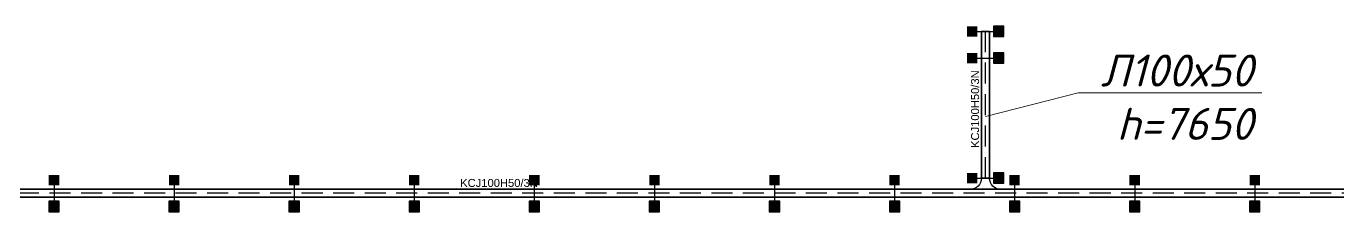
# Model space of a CAD drawing. Extents: x 221643 to 289394, y 86804 to 109436.
# Drawn here: x 248958 to 250597, y 105101 to 105333 of the extents above; entities that cross this region are included whole.
import ezdxf
from ezdxf import colors
from ezdxf.entities.mleader import LeaderData, LeaderLine
from ezdxf.math import Vec2, Vec3

# ---------------------------------------------------------------- set-up
doc = ezdxf.new("R2010")
doc.units = 0
doc.linetypes.add('DASHED2', pattern=[0.375, 0.25, -0.125])
doc.layers.add('BAKS_opis', color=7, linetype='Continuous')
doc.layers.add('E_Лотки', color=5, linetype='Continuous', lineweight=30)
doc.layers.add('E_Позначення', color=7, linetype='Continuous', lineweight=15)
doc.layers.add('E_Лотки_опори_опуски', color=2, linetype='Continuous', plot=False)
doc.styles.add('ROMANS', font='ROMANS')
doc.styles.get("Standard").update_dxf_attribs({"font": 'arial.ttf'})
doc.styles.add('ГОСТ 2.304', font='isocpeui.ttf')

# ---------------------------------------------------------------- blocks, each defined once
blk = doc.blocks.new('BAKS_1667')
at = {"layer": 'BAKS_opis', "linetype": 'DASHED2', "ltscale": 105}
blk.add_line((0, 0), (-2777.2, 0), dxfattribs=at)
at = {"layer": 'E_Лотки'}
for points in [[(0, 5), (-2777.2, 5), (-2777.2, -5), (0, -5)], [(0, 5), (-2777.2, 5), (-2777.2, 5), (0, 5)], [(0, -5), (-2777.2, -5), (-2777.2, 5), (0, 5)], [(0, -5), (-2777.2, -5), (-2777.2, -5), (0, -5)]]:
    blk.add_3dface(points, dxfattribs=at)
at = {"flags": 1}
for tag, p in [('TYP', (-2786.7, 0)), ('ATT_1', (-2786.7, 0)), ('ATT_2', (-2786.7, 0)), ('ATT_3', (-2786.7, 0)), ('ATT_4', (-2786.7, 0)), ('ATT_5', (-2786.7, 0)), ('AN', (-2786.7, 0)), ('NAME', (-2786.7, 0)), ('P1X', (-2786.7, 0)), ('P2X', (-2786.7, 0)), ('P1Y', (-2786.7, 0)), ('P2Y', (-2786.7, 0)), ('LENGTH', (9.5, 0)), ('ID', (9.5, -5))]:
    blk.add_attdef(tag, p, '', height=2.5, dxfattribs=at)
at = {"layer": 'BAKS_opis'}
blk.add_attdef('SYMBOL', (-1442.6, 8), '', height=10, rotation=0, dxfattribs=at)
blk = doc.blocks.new('A$C4863500E')
at = {"linetype": 'Continuous'}
for p, q in [((380, 140), (0, 140)), ((240, 0), (140, 0))]:
    blk.add_line(p, q, dxfattribs=at)
for centre, start, end in [((0, 0), 0, 90), ((380, 0), 90, 180)]:
    blk.add_arc(centre, 140, start, end, dxfattribs=at)
blk = doc.blocks.new('TKD___100')
at = {"xscale": 0.1, "yscale": 0.1, "zscale": 0.1}
blk.add_blockref('A$C4863500E', (-19, -14), dxfattribs=at)
at = {"style": 'ROMANS', "flags": 9}
for tag, p in [('SYMBOL', (4.9, 15)), ('ID', (4.9, 14.7)), ('NAME', (4.9, 14.4)), ('TYP', (4.9, 14)), ('LENGTH', (4.9, 13.7)), ('ATT_1', (4.9, 13.4)), ('ATT_2', (4.9, 13)), ('ATT_3', (4.9, 12.7)), ('ATT_4', (4.9, 12.3)), ('ATT_5', (4.9, 11.9)), ('LUSTRO', (4.9, 11.6)), ('P1', (4.9, 11.2)), ('P2', (4.9, 10.9)), ('AN', (4.9, 10.6))]:
    blk.add_attdef(tag, p, '', height=0.3, dxfattribs=at)
blk = doc.blocks.new('BAKS_1669')
at = {"layer": 'BAKS_opis', "linetype": 'DASHED2', "ltscale": 105}
blk.add_line((0, 0), (0, 183.3), dxfattribs=at)
at = {"layer": 'E_Лотки'}
for points in [[(5, 0), (5, 183.3), (-5, 183.3), (-5, 0)], [(-5, 0), (-5, 183.3), (5, 183.3), (5, 0)], [(-5, 0), (-5, 183.3), (-5, 183.3), (-5, 0)], [(5, 0), (5, 183.3), (5, 183.3), (5, 0)]]:
    blk.add_3dface(points, dxfattribs=at)
at = {"flags": 1}
for tag, p in [('ATT_2', (0, 183.3)), ('ATT_3', (0, 183.3)), ('ATT_1', (0, 183.3)), ('ATT_4', (0, 183.3)), ('ATT_5', (0, 183.3)), ('AN', (0, 183.3)), ('TYP', (0, 183.3)), ('P2X', (0, 183.3)), ('P2Y', (0, 183.3)), ('LUSTRO', (0, 183.3)), ('NAME', (0, 183.3)), ('P1X', (0, 183.3)), ('P1Y', (0, 183.3)), ('ID', (-5, 0)), ('LENGTH', (0, 0))]:
    blk.add_attdef(tag, p, '', height=2.5, dxfattribs=at)
at = {"layer": 'BAKS_opis'}
blk.add_attdef('SYMBOL', (-8, 37.7), '', height=10, rotation=90, dxfattribs=at)
blk = doc.blocks.new('_None')
blk = doc.blocks.new('podpora_200')
for points in [[(-6.5, 10), (0, 10), (6.5, 10), (6.5, 23.1), (-6.5, 23.1)], [(-6.5, -23.1), (6.5, -23.1), (6.5, -10), (-6.5, -10)]]:
    blk.add_hatch(color=256).paths.add_polyline_path(points)
blk.add_line((0, 10), (0, -10))
blk.add_lwpolyline([(-6.5, -23.1), (6.5, -23.1), (6.5, -10), (-6.5, -10)], close=True)
at = {"style": 'ROMANS', "flags": 9}
for tag, p in [('SYMBOL', (3.3, 14.9)), ('TYP', (3.3, 13.9)), ('ATT_1', (3.3, 13.2)), ('ATT_2', (3.3, 12.9)), ('ATT_3', (3.3, 12.5)), ('ATT_4', (3.3, 12.2)), ('ATT_5', (3.3, 11.8)), ('AN', (3.3, 10.8)), ('ELEM', (3.3, 10.5)), ('ID', (3.3, 14.5)), ('NAME', (3.3, 14.2)), ('LENGTH', (3.3, 13.6)), ('P1', (3.3, 11.4)), ('P2', (3.3, 11.1))]:
    blk.add_attdef(tag, p, '', height=0.3, dxfattribs=at)

msp = doc.modelspace()

# ---------------------------------------------------------------- block references
at = {"layer": 'E_Лотки'}
for name, p in [('BAKS_1669', (250156.4292, 105143.4301)), ('BAKS_1667', (250942.8379, 105124.4301))]:
    msp.add_blockref(name, p, dxfattribs=at).add_auto_attribs({'SYMBOL': 'KCJ100H50/3N'})
at = {"layer": 'E_Лотки', "xscale": -1, "rotation": 180}
msp.add_blockref('TKD___100', (250156.4292, 105129.4301), dxfattribs=at)
at = {"layer": 'E_Лотки_опори_опуски', "rotation": 90}
for p in [(250156.4292, 105326.7665), (250156.4292, 105293.4301), (250156.4292, 105143.4301)]:
    msp.add_blockref('podpora_200', p, dxfattribs=at)
at = {"layer": 'E_Лотки_опори_опуски'}
for p in [(248992.8379, 105124.4301), (249142.8379, 105124.4301), (249292.8379, 105124.4301), (249442.8379, 105124.4301), (249592.8379, 105124.4301), (249742.8379, 105124.4301), (249892.8379, 105124.4301), (250042.8379, 105124.4301), (250192.8379, 105124.4301), (250342.8379, 105124.4301), (250492.8379, 105124.4301)]:
    msp.add_blockref('podpora_200', p, dxfattribs=at)

# ---------------------------------------------------------------- next in the draw order: leaders
at = {"layer": 'E_Позначення'}
ml = msp.add_multileader_mtext('Standard', dxfattribs=at)
ml.set_content('Л100х50\\Ph=7650', color=256, style='ГОСТ 2.304')
ml.set_leader_properties(color=256, linetype='ByLayer', lineweight=-1)
ml.set_arrow_properties(name='NONE')
ml.build(insert=Vec2(0, 0))
ml.multileader.update_dxf_attribs({"has_dogleg": 0, "text_left_attachment_type": 6, "text_right_attachment_type": 6, "dogleg_length": 0, "arrow_head_size": 0.1})
ctx = ml.context
ctx.base_point, ctx.char_height, ctx.arrow_head_size, ctx.landing_gap_size, ctx.plane_origin = Vec3(250272.3552, 105249.9186), 40, 0.1, 10, Vec3(252660.7629, 104681.4549)
ctx.left_attachment, ctx.right_attachment, ctx.text_align_type = 6, 6, 2
notes = []
notes.append((ctx, [(0, (1, 1, 0), (250272.3552, 105249.9186), (1, 0), 0, [(0, [(250156.4292, 105220.3862)], 0, [])])]))
ctx.mtext.insert, ctx.mtext.alignment, ctx.mtext.flow_direction = Vec3(250490.5976, 105297.9186), 3, 5
ctx.mtext.has_bg_fill, ctx.mtext.bg_color, ctx.mtext.bg_scale_factor, ctx.mtext.bg_transparency, ctx.mtext.use_window_bg_color = 1, -1027028792, 1.5, 0, 1
for ctx, leaders in notes:
    for number, flags, end, landing, length, lines in leaders:
        leader = LeaderData()
        leader.index, (leader.has_last_leader_line, leader.has_dogleg_vector, leader.attachment_direction) = number, flags
        leader.last_leader_point, leader.dogleg_vector, leader.dogleg_length = Vec3(end), Vec3(landing), length
        for number, points, colour, breaks in lines:
            line = LeaderLine()
            line.index, line.vertices, line.color, line.breaks = number, Vec3.list(points), colors.encode_raw_color(colour), breaks
            leader.lines.append(line)
        ctx.leaders.append(leader)

doc.saveas('drawing.dxf')
